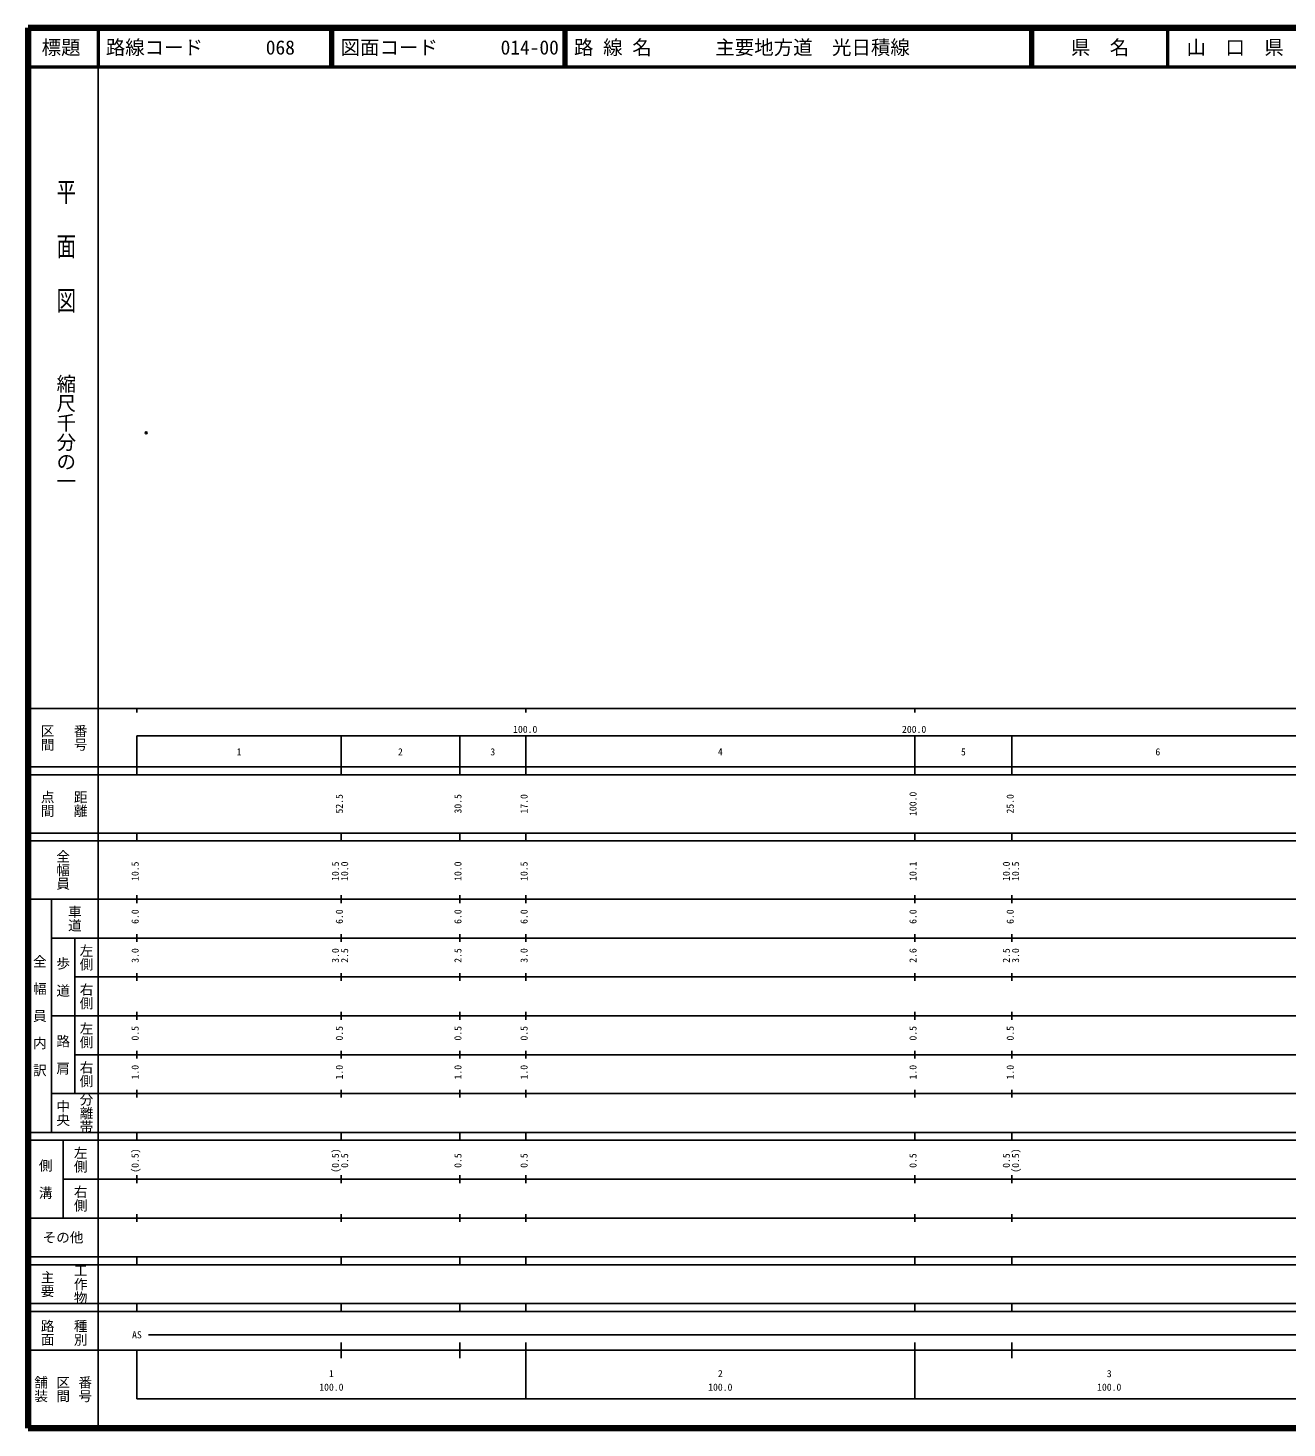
# Model space of a CAD drawing. Units: millimetres on the paper. Extents: x 40 to 680, y 20 to 380.
# Drawn here: x 40 to 363.7, y 20 to 380 of the extents above; entities that cross this region are included whole.
import ezdxf
from ezdxf.enums import TextEntityAlignment as Align

# ---------------------------------------------------------------- set-up
doc = ezdxf.new("R2010")
doc.units = ezdxf.units.MM
doc.header["$PDMODE"] = 32
doc.header["$PDSIZE"] = 0.5
doc.layers.add('M-OTRS', color=6, linetype='Continuous')
doc.layers.add('M-TTL-TXT', color=7, linetype='Continuous')
for name, color, linetype, lineweight in [('M-TTL', 2, 'Continuous', 140), ('M-TTL-BAND', 7, 'Continuous', 25), ('M-TTL-LINE', 7, 'Continuous', 50)]:
    doc.layers.add(name, color=color, linetype=linetype, lineweight=lineweight)
doc.styles.add('@ＭＳ ゴシック', font='')
doc.styles.add('ＭＳ ゴシック', font='')
doc.styles.get('@ＭＳ ゴシック').set_extended_font_data('@MS Gothic')
doc.styles.get('ＭＳ ゴシック').set_extended_font_data('MS Gothic')

msp = doc.modelspace()

# ---------------------------------------------------------------- linework, layer by layer
at = {"layer": 'M-OTRS'}
msp.add_point((70.396, 275.935), dxfattribs=at)
at = {"layer": 'M-TTL'}
for p, q in [((40, 380), (40, 20)), ((680, 380), (40, 380)), ((40, 20), (680, 20))]:
    msp.add_line(p, q, dxfattribs=at)
at = {"layer": 'M-TTL-BAND'}
for p, q in [((58, 370), (58, 20)), ((40, 205), (579, 205)), ((68, 205), (68, 204)), ((168, 205), (168, 204)), ((268, 205), (268, 204)), ((68, 198), (579, 198)), ((68, 198), (68, 188)), ((120.5, 188), (120.5, 198)), ((151, 188), (151, 198)), ((168, 188), (168, 198)), ((268, 188), (268, 198)), ((293, 188), (293, 198)), ((40, 190), (579, 190)), ((40, 188), (579, 188)), ((40, 173), (579, 173)), ((68, 171), (68, 173)), ((120.5, 171), (120.5, 173)), ((151, 171), (151, 173)), ((168, 171), (168, 173)), ((268, 171), (268, 173)), ((293, 171), (293, 173)), ((40, 171), (579, 171)), ((40, 156), (579, 156)), ((46, 96), (46, 156)), ((68, 155), (68, 157)), ((120.5, 155), (120.5, 157)), ((151, 155), (151, 157)), ((168, 155), (168, 157)), ((268, 155), (268, 157)), ((293, 155), (293, 157)), ((46, 146), (579, 146)), ((52, 146), (52, 106)), ((68, 145), (68, 147)), ((120.5, 145), (120.5, 147)), ((151, 145), (151, 147)), ((168, 145), (168, 147)), ((268, 145), (268, 147)), ((293, 145), (293, 147)), ((68, 135), (68, 137)), ((120.5, 135), (120.5, 137)), ((151, 135), (151, 137)), ((168, 135), (168, 137)), ((268, 135), (268, 137)), ((293, 135), (293, 137)), ((52, 136), (579, 136)), ((46, 126), (579, 126)), ((68, 125), (68, 127)), ((120.5, 125), (120.5, 127)), ((151, 125), (151, 127)), ((168, 125), (168, 127)), ((268, 125), (268, 127)), ((293, 125), (293, 127)), ((52, 116), (579, 116)), ((68, 115), (68, 117)), ((120.5, 115), (120.5, 117)), ((151, 115), (151, 117)), ((168, 115), (168, 117)), ((268, 115), (268, 117)), ((293, 115), (293, 117)), ((46, 106), (579, 106)), ((68, 105), (68, 107)), ((120.5, 105), (120.5, 107)), ((151, 105), (151, 107)), ((168, 105), (168, 107)), ((268, 105), (268, 107)), ((293, 105), (293, 107)), ((40, 96), (579, 96)), ((40, 94), (579, 94)), ((49, 94), (49, 74)), ((68, 94), (68, 96)), ((120.5, 94), (120.5, 96)), ((151, 94), (151, 96)), ((168, 94), (168, 96)), ((268, 94), (268, 96)), ((293, 94), (293, 96)), ((49, 84), (579, 84)), ((68, 83), (68, 85)), ((120.5, 83), (120.5, 85)), ((151, 83), (151, 85)), ((168, 83), (168, 85)), ((268, 83), (268, 85)), ((293, 83), (293, 85)), ((40, 74), (579, 74)), ((68, 73), (68, 75)), ((120.5, 73), (120.5, 75)), ((151, 73), (151, 75)), ((168, 73), (168, 75)), ((268, 73), (268, 75)), ((293, 73), (293, 75)), ((40, 64), (579, 64)), ((40, 62), (579, 62)), ((68, 62), (68, 64)), ((120.5, 62), (120.5, 64)), ((151, 62), (151, 64)), ((168, 62), (168, 64)), ((268, 62), (268, 64)), ((293, 62), (293, 64)), ((40, 52), (579, 52)), ((68, 50), (68, 52)), ((120.5, 50), (120.5, 52)), ((151, 50), (151, 52)), ((168, 50), (168, 52)), ((268, 50), (268, 52)), ((293, 50), (293, 52)), ((40, 50), (579, 50)), ((71, 44), (565, 44)), ((40, 40), (579, 40)), ((68, 40), (68, 27.5)), ((120.5, 38), (120.5, 42)), ((151, 38), (151, 42)), ((168, 27.5), (168, 42)), ((268, 27.5), (268, 42)), ((293, 38), (293, 42)), ((68, 27.5), (579, 27.5))]:
    msp.add_line(p, q, dxfattribs=at)
at = {"layer": 'M-TTL-LINE'}
for p, q in [((58, 380), (58, 370)), ((117.75, 380), (117.75, 370)), ((118.25, 380), (118.25, 370)), ((177.75, 380), (177.75, 370)), ((178.25, 380), (178.25, 370)), ((297.75, 380), (297.75, 370)), ((298.25, 380), (298.25, 370)), ((333, 380), (333, 370)), ((40, 370), (680, 370))]:
    msp.add_line(p, q, dxfattribs=at)

# ---------------------------------------------------------------- texts
at = {"layer": 'M-TTL-BAND', "style": '@ＭＳ ゴシック', "width": 1.4}
msp.add_text('平  面  図', height=3.666, rotation=270, dxfattribs=at).set_placement((49.777, 306.475), align=Align.MIDDLE_RIGHT)
at = {"layer": 'M-TTL-BAND', "style": '@ＭＳ ゴシック'}
msp.add_text('縮尺千分の一', height=3.666, rotation=270, dxfattribs=at).set_placement((49.777, 261.03), align=Align.MIDDLE_RIGHT)
for s, p in [('区間', (45, 197.5)), ('番号', (53.5, 197.5)), ('点間', (45, 180.5)), ('距離', (53.5, 180.5)), ('全幅員', (49, 163.5)), ('車道', (52, 151)), ('左側', (55, 141)), ('全\u3000幅\u3000員\u3000内\u3000訳', (43, 126)), ('歩\u3000道', (49, 136)), ('右側', (55, 131)), ('左側', (55, 121)), ('路\u3000肩', (49, 116)), ('右側', (55, 111)), ('分離帯', (55, 101)), ('中央', (49, 101)), ('左側', (53.5, 89)), ('側\u3000溝', (44.5, 84)), ('右側', (53.5, 79)), ('工作物', (53.5, 57)), ('主要', (45, 57)), ('路面', (45, 44.5)), ('種別', (53.5, 44.5)), ('舗装', (43.333, 30)), ('区間', (49, 30)), ('番号', (54.667, 30))]:
    msp.add_text(s, height=2.566, rotation=270, dxfattribs=at).set_placement(p, align=Align.MIDDLE_CENTER)
at = {"layer": 'M-TTL-BAND', "style": 'ＭＳ ゴシック'}
for s, p in [('100.0', (167.844, 198.195)), ('200.0', (267.844, 198.195)), ('1', (94.25, 192.405)), ('2', (135.75, 192.405)), ('3', (159.5, 192.405)), ('4', (218, 192.405)), ('5', (280.5, 192.405)), ('6', (330.5, 192.405)), ('AS', (68, 42.5)), ('1', (118, 32.523)), ('2', (218, 32.523)), ('3', (318, 32.523)), ('100.0', (118, 29.033)), ('100.0', (218, 29.033)), ('100.0', (318, 29.033))]:
    msp.add_text(s, height=1.833, dxfattribs=at).set_placement(p, align=Align.BOTTOM_CENTER)
for s, p in [('52.5', (121.5, 180.5)), ('30.5', (152, 180.5)), ('17.0', (169, 180.5)), ('100.0', (269, 180.5)), ('25.0', (294, 180.5)), ('10.5', (69, 163.174)), ('10.5', (120.5, 163.174)), ('10.0', (122.87, 163.174)), ('10.0', (152, 163.174)), ('10.5', (169, 163.174)), ('10.1', (269, 163.174)), ('10.0', (293, 163.174)), ('10.5', (295.37, 163.174)), ('6.0', (69, 151.5)), ('6.0', (121.5, 151.5)), ('6.0', (152, 151.5)), ('6.0', (169, 151.5)), ('6.0', (269, 151.5)), ('6.0', (294, 151.5)), ('3.0', (69, 141.5)), ('3.0', (120.5, 141.5)), ('2.5', (122.87, 141.5)), ('2.5', (152, 141.5)), ('3.0', (169, 141.5)), ('2.6', (269, 141.5)), ('2.5', (293, 141.5)), ('3.0', (295.37, 141.5)), ('0.5', (69, 121.5)), ('0.5', (121.5, 121.5)), ('0.5', (152, 121.5)), ('0.5', (169, 121.5)), ('0.5', (269, 121.5)), ('0.5', (294, 121.5)), ('1.0', (69, 111.5)), ('1.0', (121.5, 111.5)), ('1.0', (152, 111.5)), ('1.0', (169, 111.5)), ('1.0', (269, 111.5)), ('1.0', (294, 111.5)), ('(0.5)', (69, 88.764)), ('(0.5)', (120.5, 88.764)), ('0.5', (122.87, 88.764)), ('0.5', (152, 88.764)), ('0.5', (169, 88.764)), ('0.5', (269, 88.764)), ('0.5', (293, 88.764)), ('(0.5)', (295.37, 88.764))]:
    msp.add_text(s, height=1.833, rotation=90, dxfattribs=at).set_placement(p, align=Align.BOTTOM_CENTER)
msp.add_text('その他', height=2.566, dxfattribs=at).set_placement((49, 69), align=Align.MIDDLE_CENTER)
at = {"layer": 'M-TTL-TXT', "style": 'ＭＳ ゴシック'}
for s, p in [('標題', (48.5, 375)), ('県\u3000名', (315.625, 375)), ('山\u3000口\u3000県', (350.375, 375))]:
    msp.add_text(s, height=3.666, dxfattribs=at).set_placement(p, align=Align.MIDDLE_CENTER)
for s, p in [('路線コード', (60, 375)), ('068', (101.142, 375)), ('図面コード', (120.38, 375)), ('014-00', (161.521, 375)), ('路 線 名', (180.38, 375)), ('主要地方道\u3000光日積線', (216.734, 375))]:
    msp.add_text(s, height=3.666, dxfattribs=at).set_placement(p, align=Align.MIDDLE_LEFT)

doc.saveas('drawing.dxf')
